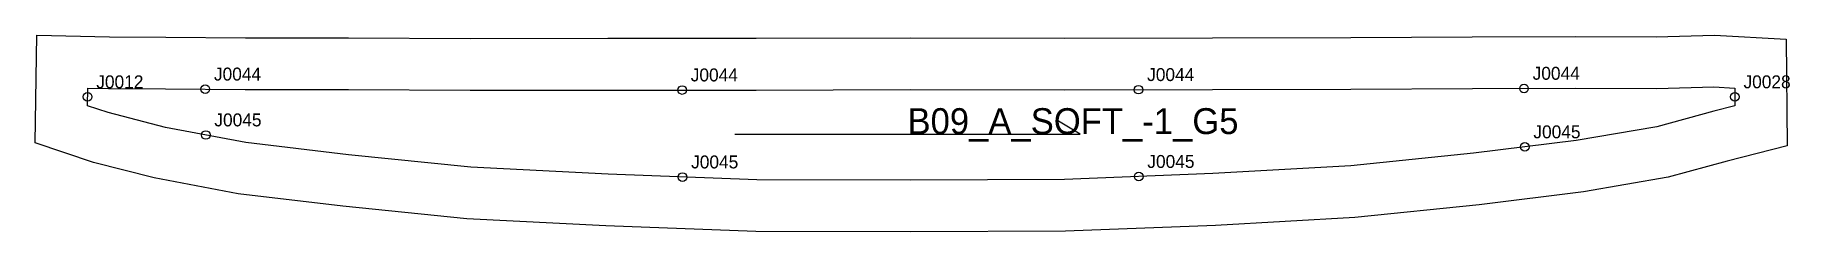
# Model space of a CAD drawing. Header units: millimetres. Extents: x -12 to 394, y -33 to 12.
import ezdxf

# ---------------------------------------------------------------- set-up
doc = ezdxf.new("R2010")
doc.units = ezdxf.units.MM
for name, color, linetype in [('CUT', 1, 'Continuous'), ('GRAIN', 3, 'Continuous'), ('LABEL', 7, 'Continuous'), ('NOTCH', 2, 'Continuous'), ('SEW', 5, 'Continuous')]:
    doc.layers.add(name, color=color, linetype=linetype)

msp = doc.modelspace()

# ---------------------------------------------------------------- linework, layer by layer
at = {"layer": 'CUT'}
msp.add_lwpolyline([(-11.8, 12.27), (5, 11.89), (18.08, 11.82), (36.53, 11.68), (60.46, 11.66), (88.64, 11.51), (120.57, 11.55), (154.91, 11.55), (190.62, 11.64), (226.34, 11.57), (260.69, 11.69), (292.7, 11.72), (320.87, 11.91), (344.82, 11.95), (363.51, 11.91), (377.05, 12.29), (393.63, 11.33), (393.84, -13.43), (379.94, -16.93), (366.3, -20.68), (346.69, -24.06), (322.49, -27.04), (293.69, -29.98), (261.35, -31.83), (226.64, -33.2), (190.71, -33.36), (154.8, -33.27), (120.1, -31.98), (87.84, -30.31), (59.08, -27.38), (34.83, -24.49), (15.42, -20.85), (1.33, -17.22), (-12.21, -12.7), (-11.8, 12.27)], close=True, dxfattribs=at)
at = {"layer": 'GRAIN'}
for p, q in [((229.99, -10.66), (224.99, -7.66)), ((149.99, -10.66), (229.99, -10.66))]:
    msp.add_line(p, q, dxfattribs=at)
at = {"layer": 'NOTCH'}
for centre in [(27.24, -0.25), (137.75, -0.45), (243.53, -0.37), (332.87, -0.07), (-0.03, -2.05), (381.74, -2.05), (27.34, -10.88), (333.04, -13.65), (137.84, -20.63), (243.57, -20.52)]:
    msp.add_circle(centre, 1, dxfattribs=at)
at = {"layer": 'SEW'}
msp.add_lwpolyline([(0, 0), (4.83, -0.11), (18, -0.18), (36.48, -0.32), (60.42, -0.34), (88.62, -0.49), (120.58, -0.45), (154.92, -0.45), (190.62, -0.36), (226.35, -0.43), (260.71, -0.31), (292.75, -0.28), (320.92, -0.09), (344.82, -0.05), (363.67, -0.09), (376.87, 0.28), (381.72, 0), (381.76, -4.1), (376.89, -5.32), (363.68, -8.96), (344.93, -12.18), (321.15, -15.11), (292.74, -18.02), (260.78, -19.84), (226.37, -21.2), (190.7, -21.36), (155.04, -21.27), (120.63, -19.99), (88.76, -18.34), (60.4, -15.45), (36.65, -12.63), (18.02, -9.13), (4.73, -5.7), (-0.07, -4.1)], close=True, dxfattribs=at)

# ---------------------------------------------------------------- texts
at = {"layer": 'LABEL'}
for s, height, p in [('J0044', 3, (29.24, 1.75)), ('J0044', 3, (139.75, 1.55)), ('J0044', 3, (245.53, 1.63)), ('J0044', 3, (334.87, 1.93)), ('J0012', 3, (1.97, -0.05)), ('J0028', 3, (383.74, -0.05)), ('J0045', 3, (29.34, -8.88)), ('B09_A_SOFT_-1_G5', 6, (189.99, -10.66)), ('J0045', 3, (335.04, -11.65)), ('J0045', 3, (139.84, -18.63)), ('J0045', 3, (245.57, -18.52))]:
    msp.add_text(s, height=height, dxfattribs=at).set_placement(p)

doc.saveas('drawing.dxf')
